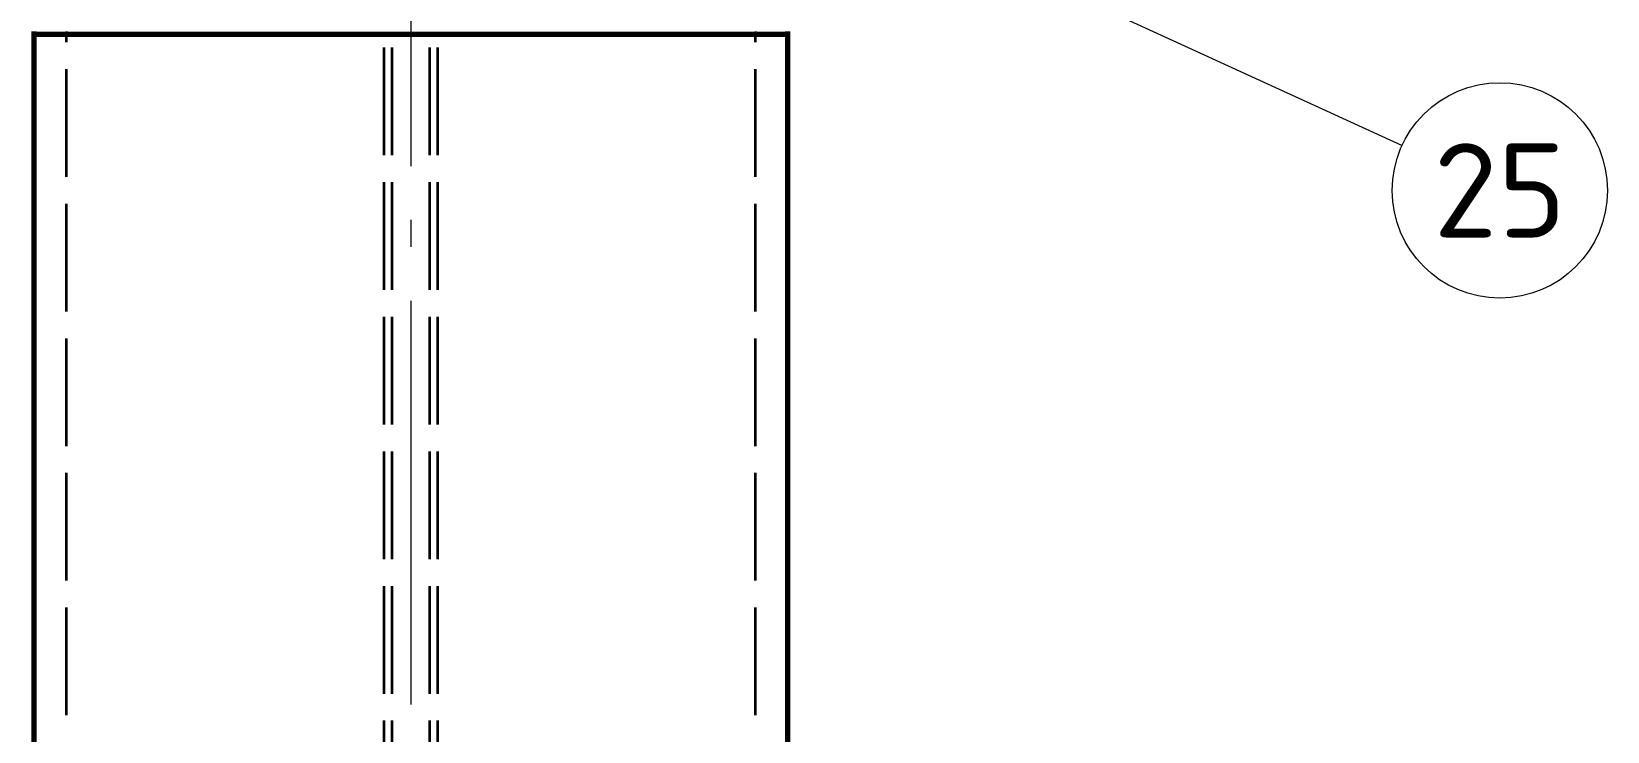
# Model space of a CAD drawing. Header units: millimetres. Extents: x 0 to 2208, y 0 to 420.
# Drawn here: x 99.2 to 157.8, y 202.4 to 228.4 of the extents above; entities that cross this region are included whole.
import ezdxf
from ezdxf.enums import TextEntityAlignment as Align

# ---------------------------------------------------------------- set-up
doc = ezdxf.new("R2010")
doc.units = ezdxf.units.MM
doc.linetypes.add('IRAM-E-TRAZOS', pattern=[5, 4, -1])
doc.linetypes.add('IRAM-F-TRAZO-PUNTO', pattern=[20, 15, -2, 1, -2])
for name, color, linetype, lineweight in [('01-VISIBLE', 7, 'CONTINUOUS', 70), ('02-OCULTA', 4, 'IRAM-E-TRAZOS', 35), ('03-EJE', 1, 'IRAM-F-TRAZO-PUNTO', 18), ('04-COTA', 3, 'CONTINUOUS', 18), ('06-TEXTO', 7, 'CONTINUOUS', 25), ('08-FINA', 5, 'CONTINUOUS', 18)]:
    doc.layers.add(name, color=color, linetype=linetype, lineweight=lineweight)
doc.styles.add('ISO3098', font='isocpeur.ttf')
doc.dimstyles.new('FLAMA-IRAM', dxfattribs={"dimtxt": 3.5, "dimasz": 3.5, "dimexe": 2, "dimexo": 1.5, "dimgap": 1, "dimtad": 1, "dimdec": 1, "dimtxsty": 'ISO3098', "dimblk": 'IRAM_FLECHA', "dimblk1": 'IRAM_FLECHA', "dimblk2": 'IRAM_FLECHA', "dimcen": 2.5, "dimclrd": 256, "dimclre": 256, "dimclrt": 256, "dimazin": 3, "dimtfac": 1, "dimtmove": 0, "dimatfit": 3, "dimlwd": 18, "dimlwe": 18})

# ---------------------------------------------------------------- blocks, each defined once
blk = doc.blocks.new('IRAM_FLECHA')
blk.add_solid([(0, 0), (-1, 0.125), (-1, -0.125)])

msp = doc.modelspace()

# ---------------------------------------------------------------- linework, layer by layer
at = {"layer": '01-VISIBLE'}
for p, q in [((99.313, 200.434), (99.313, 228.3)), ((127.313, 200.434), (127.313, 228.3))]:
    msp.add_line(p, q, dxfattribs=at)
for points in [[(99.313, 228.3), (99.314, 228.4)], [(127.313, 228.3), (127.312, 228.4)], [(99.313, 228.3), (99.413, 228.3), (99.513, 228.3), (99.613, 228.3), (99.713, 228.3), (99.813, 228.3), (99.913, 228.3), (100.013, 228.3), (100.113, 228.3), (100.213, 228.3), (100.313, 228.3), (100.413, 228.3), (100.513, 228.3), (100.613, 228.3), (100.713, 228.3), (100.813, 228.3), (100.913, 228.3), (101.013, 228.3), (101.113, 228.3), (101.213, 228.3), (101.313, 228.3), (101.413, 228.3), (101.513, 228.3), (101.613, 228.3), (101.713, 228.3), (101.813, 228.3), (101.913, 228.3), (102.013, 228.3), (102.113, 228.3), (102.213, 228.3), (102.313, 228.3), (102.413, 228.3), (102.513, 228.3), (102.613, 228.3), (102.713, 228.3), (102.813, 228.3), (102.913, 228.3), (103.013, 228.3), (103.113, 228.3), (103.213, 228.3), (103.313, 228.3), (103.413, 228.3), (103.513, 228.3), (103.613, 228.3), (103.713, 228.3), (103.813, 228.3), (103.913, 228.3), (104.013, 228.3), (104.113, 228.3), (104.213, 228.3), (104.313, 228.3), (104.413, 228.3), (104.513, 228.3), (104.613, 228.3), (104.713, 228.3), (104.813, 228.3), (104.913, 228.3), (105.013, 228.3), (105.113, 228.3), (105.213, 228.3), (105.313, 228.3), (105.413, 228.3), (105.513, 228.3), (105.613, 228.3), (105.713, 228.3), (105.813, 228.3), (105.913, 228.3), (106.013, 228.3), (106.113, 228.3), (106.213, 228.3), (106.313, 228.3), (106.413, 228.3), (106.513, 228.3), (106.613, 228.3), (106.713, 228.3), (106.813, 228.3), (106.913, 228.3), (107.013, 228.3), (107.113, 228.3), (107.213, 228.3), (107.313, 228.3), (107.413, 228.3), (107.513, 228.3), (107.613, 228.3), (107.713, 228.3), (107.813, 228.3), (107.913, 228.3), (108.013, 228.3), (108.113, 228.3), (108.213, 228.3), (108.313, 228.3), (108.413, 228.3), (108.513, 228.3), (108.613, 228.3), (108.713, 228.3), (108.813, 228.3), (108.913, 228.3), (109.013, 228.3), (109.113, 228.3), (109.213, 228.3), (109.313, 228.3), (109.413, 228.3), (109.513, 228.3), (109.613, 228.3), (109.713, 228.3), (109.813, 228.3), (109.913, 228.3), (110.013, 228.3), (110.113, 228.3), (110.213, 228.3), (110.313, 228.3), (110.413, 228.3), (110.513, 228.3), (110.613, 228.3), (110.713, 228.3), (110.813, 228.3), (110.913, 228.3), (111.013, 228.3), (111.113, 228.3), (111.213, 228.3), (111.313, 228.3), (111.413, 228.3), (111.513, 228.3), (111.613, 228.3), (111.713, 228.3), (111.813, 228.3), (111.913, 228.3), (112.013, 228.3), (112.113, 228.3), (112.213, 228.3), (112.313, 228.3), (112.413, 228.3), (112.513, 228.3), (112.613, 228.3), (112.713, 228.3), (112.813, 228.3), (112.913, 228.3), (113.013, 228.3), (113.113, 228.3), (113.213, 228.3), (113.313, 228.3), (113.413, 228.3), (113.513, 228.3), (113.613, 228.3), (113.713, 228.3), (113.813, 228.3), (113.913, 228.3), (114.013, 228.3), (114.113, 228.3), (114.213, 228.3), (114.313, 228.3), (114.413, 228.3), (114.513, 228.3), (114.613, 228.3), (114.713, 228.3), (114.813, 228.3), (114.913, 228.3), (115.013, 228.3), (115.113, 228.3), (115.213, 228.3), (115.313, 228.3), (115.413, 228.3), (115.513, 228.3), (115.613, 228.3), (115.713, 228.3), (115.813, 228.3), (115.913, 228.3), (116.013, 228.3), (116.113, 228.3), (116.213, 228.3), (116.313, 228.3), (116.413, 228.3), (116.513, 228.3), (116.613, 228.3), (116.713, 228.3), (116.813, 228.3), (116.913, 228.3), (117.013, 228.3), (117.113, 228.3), (117.213, 228.3), (117.313, 228.3), (117.413, 228.3), (117.513, 228.3), (117.613, 228.3), (117.713, 228.3), (117.813, 228.3), (117.913, 228.3), (118.013, 228.3), (118.113, 228.3), (118.213, 228.3), (118.313, 228.3), (118.413, 228.3), (118.513, 228.3), (118.613, 228.3), (118.713, 228.3), (118.813, 228.3), (118.913, 228.3), (119.013, 228.3), (119.113, 228.3), (119.213, 228.3), (119.313, 228.3), (119.413, 228.3), (119.513, 228.3), (119.613, 228.3), (119.713, 228.3), (119.813, 228.3), (119.913, 228.3), (120.013, 228.3), (120.113, 228.3), (120.213, 228.3), (120.313, 228.3), (120.413, 228.3), (120.513, 228.3), (120.613, 228.3), (120.713, 228.3), (120.813, 228.3), (120.913, 228.3), (121.013, 228.3), (121.113, 228.3), (121.213, 228.3), (121.313, 228.3), (121.413, 228.3), (121.513, 228.3), (121.613, 228.3), (121.713, 228.3), (121.813, 228.3), (121.913, 228.3), (122.013, 228.3), (122.113, 228.3), (122.213, 228.3), (122.313, 228.3), (122.413, 228.3), (122.513, 228.3), (122.613, 228.3), (122.713, 228.3), (122.813, 228.3), (122.913, 228.3), (123.013, 228.3), (123.113, 228.3), (123.213, 228.3), (123.313, 228.3), (123.413, 228.3), (123.513, 228.3), (123.613, 228.3), (123.713, 228.3), (123.813, 228.3), (123.913, 228.3), (124.013, 228.3), (124.113, 228.3), (124.213, 228.3), (124.313, 228.3), (124.413, 228.3), (124.513, 228.3), (124.613, 228.3), (124.713, 228.3), (124.813, 228.3), (124.913, 228.3), (125.013, 228.3), (125.113, 228.3), (125.213, 228.3), (125.313, 228.3), (125.413, 228.3), (125.513, 228.3), (125.613, 228.3), (125.713, 228.3), (125.813, 228.3), (125.913, 228.3), (126.013, 228.3), (126.113, 228.3), (126.213, 228.3), (126.313, 228.3), (126.413, 228.3), (126.513, 228.3), (126.613, 228.3), (126.713, 228.3), (126.813, 228.3), (126.913, 228.3), (127.013, 228.3), (127.113, 228.3), (127.213, 228.3), (127.313, 228.3)]]:
    msp.add_lwpolyline(points, dxfattribs=at)
at = {"layer": '02-OCULTA'}
for p, q in [((112.313, 108.8), (112.313, 238.116)), ((112.613, 108.8), (112.613, 238.116)), ((114.013, 108.8), (114.013, 238.116)), ((114.313, 108.8), (114.313, 238.116)), ((100.513, 118), (100.513, 228.3)), ((126.113, 118), (126.113, 228.3))]:
    msp.add_line(p, q, dxfattribs=at)
for points in [[(100.514, 228.401), (100.513, 228.3)], [(126.112, 228.401), (126.113, 228.3)], [(127.313, 228.3), (127.213, 228.3), (127.113, 228.3), (127.013, 228.3), (126.913, 228.3), (126.813, 228.3), (126.713, 228.3), (126.613, 228.3), (126.513, 228.3), (126.413, 228.3), (126.313, 228.3), (126.213, 228.3), (126.113, 228.3), (126.013, 228.3), (125.913, 228.3), (125.813, 228.3), (125.713, 228.3), (125.613, 228.3), (125.513, 228.3), (125.413, 228.3), (125.313, 228.3), (125.213, 228.3), (125.113, 228.3), (125.013, 228.3), (124.913, 228.3), (124.813, 228.3), (124.713, 228.3), (124.613, 228.3), (124.513, 228.3), (124.413, 228.3), (124.313, 228.3), (124.213, 228.3), (124.113, 228.3), (124.013, 228.3), (123.913, 228.3), (123.813, 228.3), (123.713, 228.3), (123.613, 228.3), (123.513, 228.3), (123.413, 228.3), (123.313, 228.3), (123.213, 228.3), (123.113, 228.3), (123.013, 228.3), (122.913, 228.3), (122.813, 228.3), (122.713, 228.3), (122.613, 228.3), (122.513, 228.3), (122.413, 228.3), (122.313, 228.3), (122.213, 228.3), (122.113, 228.3), (122.013, 228.3), (121.913, 228.3), (121.813, 228.3), (121.713, 228.3), (121.613, 228.3), (121.513, 228.3), (121.413, 228.3), (121.313, 228.3), (121.213, 228.3), (121.113, 228.3), (121.013, 228.3), (120.913, 228.3), (120.813, 228.3), (120.713, 228.3), (120.613, 228.3), (120.513, 228.3), (120.413, 228.3), (120.313, 228.3), (120.213, 228.3), (120.113, 228.3), (120.013, 228.3), (119.913, 228.3), (119.813, 228.3), (119.713, 228.3), (119.613, 228.3), (119.513, 228.3), (119.413, 228.3), (119.313, 228.3), (119.213, 228.3), (119.113, 228.3), (119.013, 228.3), (118.913, 228.3), (118.813, 228.3), (118.713, 228.3), (118.613, 228.3), (118.513, 228.3), (118.413, 228.3), (118.313, 228.3), (118.213, 228.3), (118.113, 228.3), (118.013, 228.3), (117.913, 228.3), (117.813, 228.3), (117.713, 228.3), (117.613, 228.3), (117.513, 228.3), (117.413, 228.3), (117.313, 228.3), (117.213, 228.3), (117.113, 228.3), (117.013, 228.3), (116.913, 228.3), (116.813, 228.3), (116.713, 228.3), (116.613, 228.3), (116.513, 228.3), (116.413, 228.3), (116.313, 228.3), (116.213, 228.3), (116.113, 228.3), (116.013, 228.3), (115.913, 228.3), (115.813, 228.3), (115.713, 228.3), (115.613, 228.3), (115.513, 228.3), (115.413, 228.3), (115.313, 228.3), (115.213, 228.3), (115.113, 228.3), (115.013, 228.3), (114.913, 228.3), (114.813, 228.3), (114.713, 228.3), (114.613, 228.3), (114.513, 228.3), (114.413, 228.3), (114.313, 228.3), (114.213, 228.3), (114.113, 228.3), (114.013, 228.3), (113.913, 228.3), (113.813, 228.3), (113.713, 228.3), (113.613, 228.3), (113.513, 228.3), (113.413, 228.3), (113.313, 228.3), (113.213, 228.3), (113.113, 228.3), (113.013, 228.3), (112.913, 228.3), (112.813, 228.3), (112.713, 228.3), (112.613, 228.3), (112.513, 228.3), (112.413, 228.3), (112.313, 228.3), (112.213, 228.3), (112.113, 228.3), (112.013, 228.3), (111.913, 228.3), (111.813, 228.3), (111.713, 228.3), (111.613, 228.3), (111.513, 228.3), (111.413, 228.3), (111.313, 228.3), (111.213, 228.3), (111.113, 228.3), (111.013, 228.3), (110.913, 228.3), (110.813, 228.3), (110.713, 228.3), (110.613, 228.3), (110.513, 228.3), (110.413, 228.3), (110.313, 228.3), (110.213, 228.3), (110.113, 228.3), (110.013, 228.3), (109.913, 228.3), (109.813, 228.3), (109.713, 228.3), (109.613, 228.3), (109.513, 228.3), (109.413, 228.3), (109.313, 228.3), (109.213, 228.3), (109.113, 228.3), (109.013, 228.3), (108.913, 228.3), (108.813, 228.3), (108.713, 228.3), (108.613, 228.3), (108.513, 228.3), (108.413, 228.3), (108.313, 228.3), (108.213, 228.3), (108.113, 228.3), (108.013, 228.3), (107.913, 228.3), (107.813, 228.3), (107.713, 228.3), (107.613, 228.3), (107.513, 228.3), (107.413, 228.3), (107.313, 228.3), (107.213, 228.3), (107.113, 228.3), (107.013, 228.3), (106.913, 228.3), (106.813, 228.3), (106.713, 228.3), (106.613, 228.3), (106.513, 228.3), (106.413, 228.3), (106.313, 228.3), (106.213, 228.3), (106.113, 228.3), (106.013, 228.3), (105.913, 228.3), (105.813, 228.3), (105.713, 228.3), (105.613, 228.3), (105.513, 228.3), (105.413, 228.3), (105.313, 228.3), (105.213, 228.3), (105.113, 228.3), (105.013, 228.3), (104.913, 228.3), (104.813, 228.3), (104.713, 228.3), (104.613, 228.3), (104.513, 228.3), (104.413, 228.3), (104.313, 228.3), (104.213, 228.3), (104.113, 228.3), (104.013, 228.3), (103.913, 228.3), (103.813, 228.3), (103.713, 228.3), (103.613, 228.3), (103.513, 228.3), (103.413, 228.3), (103.313, 228.3), (103.213, 228.3), (103.113, 228.3), (103.013, 228.3), (102.913, 228.3), (102.813, 228.3), (102.713, 228.3), (102.613, 228.3), (102.513, 228.3), (102.413, 228.3), (102.313, 228.3), (102.213, 228.3), (102.113, 228.3), (102.013, 228.3), (101.913, 228.3), (101.813, 228.3), (101.713, 228.3), (101.613, 228.3), (101.513, 228.3), (101.413, 228.3), (101.313, 228.3), (101.213, 228.3), (101.113, 228.3), (101.013, 228.3), (100.913, 228.3), (100.813, 228.3), (100.713, 228.3), (100.613, 228.3), (100.513, 228.3), (100.413, 228.3), (100.313, 228.3), (100.213, 228.3), (100.113, 228.3), (100.013, 228.3), (99.913, 228.3), (99.813, 228.3), (99.713, 228.3), (99.613, 228.3), (99.513, 228.3), (99.413, 228.3), (99.313, 228.3)], [(126.113, 228.3), (126.013, 228.3), (125.913, 228.3), (125.813, 228.3), (125.713, 228.3), (125.613, 228.3), (125.513, 228.3), (125.413, 228.3), (125.313, 228.3), (125.213, 228.3), (125.113, 228.3), (125.013, 228.3), (124.913, 228.3), (124.813, 228.3), (124.713, 228.3), (124.613, 228.3), (124.513, 228.3), (124.413, 228.3), (124.313, 228.3), (124.213, 228.3), (124.113, 228.3), (124.013, 228.3), (123.913, 228.3), (123.813, 228.3), (123.713, 228.3), (123.613, 228.3), (123.513, 228.3), (123.413, 228.3), (123.313, 228.3), (123.213, 228.3), (123.113, 228.3), (123.013, 228.3), (122.913, 228.3), (122.813, 228.3), (122.713, 228.3), (122.613, 228.3), (122.513, 228.3), (122.413, 228.3), (122.313, 228.3), (122.213, 228.3), (122.113, 228.3), (122.013, 228.3), (121.913, 228.3), (121.813, 228.3), (121.713, 228.3), (121.613, 228.3), (121.513, 228.3), (121.413, 228.3), (121.313, 228.3), (121.213, 228.3), (121.113, 228.3), (121.013, 228.3), (120.913, 228.3), (120.813, 228.3), (120.713, 228.3), (120.613, 228.3), (120.513, 228.3), (120.413, 228.3), (120.313, 228.3), (120.213, 228.3), (120.113, 228.3), (120.013, 228.3), (119.913, 228.3), (119.813, 228.3), (119.713, 228.3), (119.613, 228.3), (119.513, 228.3), (119.413, 228.3), (119.313, 228.3), (119.213, 228.3), (119.113, 228.3), (119.013, 228.3), (118.913, 228.3), (118.813, 228.3), (118.713, 228.3), (118.613, 228.3), (118.513, 228.3), (118.413, 228.3), (118.313, 228.3), (118.213, 228.3), (118.113, 228.3), (118.013, 228.3), (117.913, 228.3), (117.813, 228.3), (117.713, 228.3), (117.613, 228.3), (117.513, 228.3), (117.413, 228.3), (117.313, 228.3), (117.213, 228.3), (117.113, 228.3), (117.013, 228.3), (116.913, 228.3), (116.813, 228.3), (116.713, 228.3), (116.613, 228.3), (116.513, 228.3), (116.413, 228.3), (116.313, 228.3), (116.213, 228.3), (116.113, 228.3), (116.013, 228.3), (115.913, 228.3), (115.813, 228.3), (115.713, 228.3), (115.613, 228.3), (115.513, 228.3), (115.413, 228.3), (115.313, 228.3), (115.213, 228.3), (115.113, 228.3), (115.013, 228.3), (114.913, 228.3), (114.813, 228.3), (114.713, 228.3), (114.613, 228.3), (114.513, 228.3), (114.413, 228.3), (114.313, 228.3), (114.213, 228.3), (114.113, 228.3), (114.013, 228.3), (113.913, 228.3), (113.813, 228.3), (113.713, 228.3), (113.613, 228.3), (113.513, 228.3), (113.413, 228.3), (113.313, 228.3), (113.213, 228.3), (113.113, 228.3), (113.013, 228.3), (112.913, 228.3), (112.813, 228.3), (112.713, 228.3), (112.613, 228.3), (112.513, 228.3), (112.413, 228.3), (112.313, 228.3), (112.213, 228.3), (112.113, 228.3), (112.013, 228.3), (111.913, 228.3), (111.813, 228.3), (111.713, 228.3), (111.613, 228.3), (111.513, 228.3), (111.413, 228.3), (111.313, 228.3), (111.213, 228.3), (111.113, 228.3), (111.013, 228.3), (110.913, 228.3), (110.813, 228.3), (110.713, 228.3), (110.613, 228.3), (110.513, 228.3), (110.413, 228.3), (110.313, 228.3), (110.213, 228.3), (110.113, 228.3), (110.013, 228.3), (109.913, 228.3), (109.813, 228.3), (109.713, 228.3), (109.613, 228.3), (109.513, 228.3), (109.413, 228.3), (109.313, 228.3), (109.213, 228.3), (109.113, 228.3), (109.013, 228.3), (108.913, 228.3), (108.813, 228.3), (108.713, 228.3), (108.613, 228.3), (108.513, 228.3), (108.413, 228.3), (108.313, 228.3), (108.213, 228.3), (108.113, 228.3), (108.013, 228.3), (107.913, 228.3), (107.813, 228.3), (107.713, 228.3), (107.613, 228.3), (107.513, 228.3), (107.413, 228.3), (107.313, 228.3), (107.213, 228.3), (107.113, 228.3), (107.013, 228.3), (106.913, 228.3), (106.813, 228.3), (106.713, 228.3), (106.613, 228.3), (106.513, 228.3), (106.413, 228.3), (106.313, 228.3), (106.213, 228.3), (106.113, 228.3), (106.013, 228.3), (105.913, 228.3), (105.813, 228.3), (105.713, 228.3), (105.613, 228.3), (105.513, 228.3), (105.413, 228.3), (105.313, 228.3), (105.213, 228.3), (105.113, 228.3), (105.013, 228.3), (104.913, 228.3), (104.813, 228.3), (104.713, 228.3), (104.613, 228.3), (104.513, 228.3), (104.413, 228.3), (104.313, 228.3), (104.213, 228.3), (104.113, 228.3), (104.013, 228.3), (103.913, 228.3), (103.813, 228.3), (103.713, 228.3), (103.613, 228.3), (103.513, 228.3), (103.413, 228.3), (103.313, 228.3), (103.213, 228.3), (103.113, 228.3), (103.013, 228.3), (102.913, 228.3), (102.813, 228.3), (102.713, 228.3), (102.613, 228.3), (102.513, 228.3), (102.413, 228.3), (102.313, 228.3), (102.213, 228.3), (102.113, 228.3), (102.013, 228.3), (101.913, 228.3), (101.813, 228.3), (101.713, 228.3), (101.613, 228.3), (101.513, 228.3), (101.413, 228.3), (101.313, 228.3), (101.213, 228.3), (101.113, 228.3), (101.013, 228.3), (100.913, 228.3), (100.813, 228.3), (100.713, 228.3), (100.613, 228.3), (100.513, 228.3)], [(100.513, 228.3), (100.613, 228.3), (100.713, 228.3), (100.813, 228.3), (100.913, 228.3), (101.013, 228.3), (101.113, 228.3), (101.213, 228.3), (101.313, 228.3), (101.413, 228.3), (101.513, 228.3), (101.613, 228.3), (101.713, 228.3), (101.813, 228.3), (101.913, 228.3), (102.013, 228.3), (102.113, 228.3), (102.213, 228.3), (102.313, 228.3), (102.413, 228.3), (102.513, 228.3), (102.613, 228.3), (102.713, 228.3), (102.813, 228.3), (102.913, 228.3), (103.013, 228.3), (103.113, 228.3), (103.213, 228.3), (103.313, 228.3), (103.413, 228.3), (103.513, 228.3), (103.613, 228.3), (103.713, 228.3), (103.813, 228.3), (103.913, 228.3), (104.013, 228.3), (104.113, 228.3), (104.213, 228.3), (104.313, 228.3), (104.413, 228.3), (104.513, 228.3), (104.613, 228.3), (104.713, 228.3), (104.813, 228.3), (104.913, 228.3), (105.013, 228.3), (105.113, 228.3), (105.213, 228.3), (105.313, 228.3), (105.413, 228.3), (105.513, 228.3), (105.613, 228.3), (105.713, 228.3), (105.813, 228.3), (105.913, 228.3), (106.013, 228.3), (106.113, 228.3), (106.213, 228.3), (106.313, 228.3), (106.413, 228.3), (106.513, 228.3), (106.613, 228.3), (106.713, 228.3), (106.813, 228.3), (106.913, 228.3), (107.013, 228.3), (107.113, 228.3), (107.213, 228.3), (107.313, 228.3), (107.413, 228.3), (107.513, 228.3), (107.613, 228.3), (107.713, 228.3), (107.813, 228.3), (107.913, 228.3), (108.013, 228.3), (108.113, 228.3), (108.213, 228.3), (108.313, 228.3), (108.413, 228.3), (108.513, 228.3), (108.613, 228.3), (108.713, 228.3), (108.813, 228.3), (108.913, 228.3), (109.013, 228.3), (109.113, 228.3), (109.213, 228.3), (109.313, 228.3), (109.413, 228.3), (109.513, 228.3), (109.613, 228.3), (109.713, 228.3), (109.813, 228.3), (109.913, 228.3), (110.013, 228.3), (110.113, 228.3), (110.213, 228.3), (110.313, 228.3), (110.413, 228.3), (110.513, 228.3), (110.613, 228.3), (110.713, 228.3), (110.813, 228.3), (110.913, 228.3), (111.013, 228.3), (111.113, 228.3), (111.213, 228.3), (111.313, 228.3), (111.413, 228.3), (111.513, 228.3), (111.613, 228.3), (111.713, 228.3), (111.813, 228.3), (111.913, 228.3), (112.013, 228.3), (112.113, 228.3), (112.213, 228.3), (112.313, 228.3), (112.413, 228.3), (112.513, 228.3), (112.613, 228.3), (112.713, 228.3), (112.813, 228.3), (112.913, 228.3), (113.013, 228.3), (113.113, 228.3), (113.213, 228.3), (113.313, 228.3), (113.413, 228.3), (113.513, 228.3), (113.613, 228.3), (113.713, 228.3), (113.813, 228.3), (113.913, 228.3), (114.013, 228.3), (114.113, 228.3), (114.213, 228.3), (114.313, 228.3), (114.413, 228.3), (114.513, 228.3), (114.613, 228.3), (114.713, 228.3), (114.813, 228.3), (114.913, 228.3), (115.013, 228.3), (115.113, 228.3), (115.213, 228.3), (115.313, 228.3), (115.413, 228.3), (115.513, 228.3), (115.613, 228.3), (115.713, 228.3), (115.813, 228.3), (115.913, 228.3), (116.013, 228.3), (116.113, 228.3), (116.213, 228.3), (116.313, 228.3), (116.413, 228.3), (116.513, 228.3), (116.613, 228.3), (116.713, 228.3), (116.813, 228.3), (116.913, 228.3), (117.013, 228.3), (117.113, 228.3), (117.213, 228.3), (117.313, 228.3), (117.413, 228.3), (117.513, 228.3), (117.613, 228.3), (117.713, 228.3), (117.813, 228.3), (117.913, 228.3), (118.013, 228.3), (118.113, 228.3), (118.213, 228.3), (118.313, 228.3), (118.413, 228.3), (118.513, 228.3), (118.613, 228.3), (118.713, 228.3), (118.813, 228.3), (118.913, 228.3), (119.013, 228.3), (119.113, 228.3), (119.213, 228.3), (119.313, 228.3), (119.413, 228.3), (119.513, 228.3), (119.613, 228.3), (119.713, 228.3), (119.813, 228.3), (119.913, 228.3), (120.013, 228.3), (120.113, 228.3), (120.213, 228.3), (120.313, 228.3), (120.413, 228.3), (120.513, 228.3), (120.613, 228.3), (120.713, 228.3), (120.813, 228.3), (120.913, 228.3), (121.013, 228.3), (121.113, 228.3), (121.213, 228.3), (121.313, 228.3), (121.413, 228.3), (121.513, 228.3), (121.613, 228.3), (121.713, 228.3), (121.813, 228.3), (121.913, 228.3), (122.013, 228.3), (122.113, 228.3), (122.213, 228.3), (122.313, 228.3), (122.413, 228.3), (122.513, 228.3), (122.613, 228.3), (122.713, 228.3), (122.813, 228.3), (122.913, 228.3), (123.013, 228.3), (123.113, 228.3), (123.213, 228.3), (123.313, 228.3), (123.413, 228.3), (123.513, 228.3), (123.613, 228.3), (123.713, 228.3), (123.813, 228.3), (123.913, 228.3), (124.013, 228.3), (124.113, 228.3), (124.213, 228.3), (124.313, 228.3), (124.413, 228.3), (124.513, 228.3), (124.613, 228.3), (124.713, 228.3), (124.813, 228.3), (124.913, 228.3), (125.013, 228.3), (125.113, 228.3), (125.213, 228.3), (125.313, 228.3), (125.413, 228.3), (125.513, 228.3), (125.613, 228.3), (125.713, 228.3), (125.813, 228.3), (125.913, 228.3), (126.013, 228.3), (126.113, 228.3)]]:
    msp.add_lwpolyline(points, dxfattribs=at)
at = {"layer": '03-EJE'}
msp.add_line((113.313, 103.4), (113.313, 249.918), dxfattribs=at)
at = {"layer": '08-FINA'}
msp.add_line((150.13, 224.162), (116.739, 239.455), dxfattribs=at)
msp.add_circle((153.767, 222.496), 4, dxfattribs=at)

# ---------------------------------------------------------------- texts
at = {"layer": '06-TEXTO', "style": 'ISO3098'}
msp.add_text('25', height=3.5, dxfattribs=at).set_placement((153.767, 222.496), align=Align.MIDDLE_CENTER)

# ---------------------------------------------------------------- dimensions: what is measured, and where the dimension line sits
at = {"layer": '04-COTA'}
msp.add_linear_dim(base=(69.513, 102.4), p1=(99.313, 102.4), p2=(110.313, 240.276), angle=90, dimstyle='FLAMA-IRAM', override={"dimlfac": 5}, dxfattribs=at).render()

doc.saveas('drawing.dxf')
